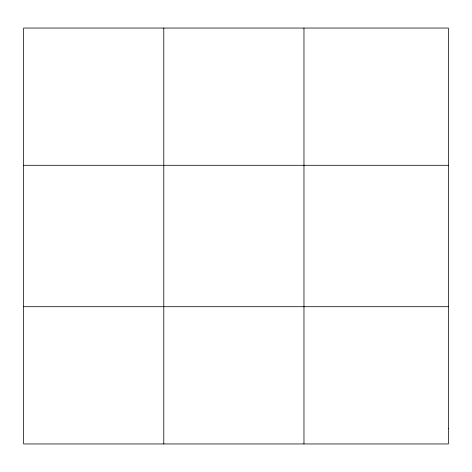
<?xml version="1.0" encoding="UTF-8"?>
<svg xmlns="http://www.w3.org/2000/svg" width="472" height="472" viewBox="0 0 472 472"><rect width="100%" height="100%" fill="white"/><g stroke="black" fill="none" stroke-linecap="round" stroke-linejoin="round"><path stroke-width="0.71" d="M163.784 443.951L163.784 28.049M303.968 443.951L303.968 28.049M23.6 165.294L448.4 165.294M23.6 306.706L448.4 306.706M448.4 428.7L448.4 443.951L23.6 443.951L23.6 28.049L448.4 28.049L448.4 428.7"/></g></svg>
